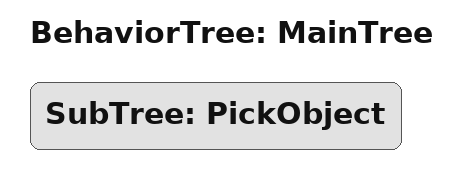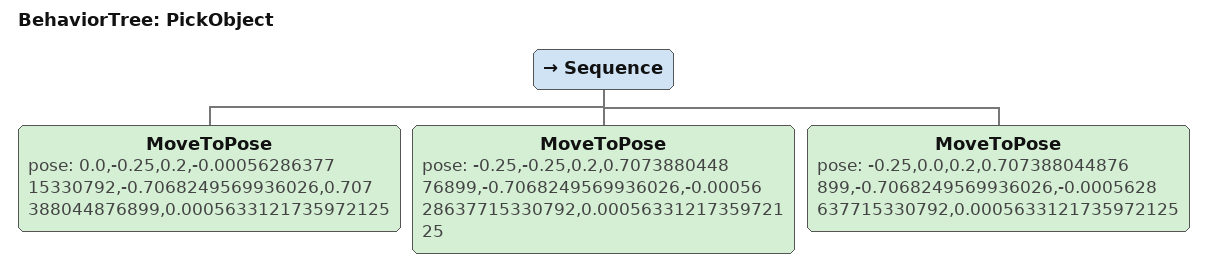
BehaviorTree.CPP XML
<?xml version="1.0" ?>
<root BTCPP_format="4">
	<BehaviorTree ID="MainTree">
		<SubTree ID="PickObject"/>
	</BehaviorTree>
	<BehaviorTree ID="PickObject">
		<Sequence>
			<MoveToPose pose="0.0,-0.25,0.2,-0.0005628637715330792,-0.7068249569936026,0.707388044876899,0.0005633121735972125"/>
			<MoveToPose pose="-0.25,-0.25,0.2,0.707388044876899,-0.7068249569936026,-0.0005628637715330792,0.0005633121735972125"/>
			<MoveToPose pose="-0.25,0.0,0.2,0.707388044876899,-0.7068249569936026,-0.0005628637715330792,0.0005633121735972125"/>
		</Sequence>
	</BehaviorTree>
</root>
